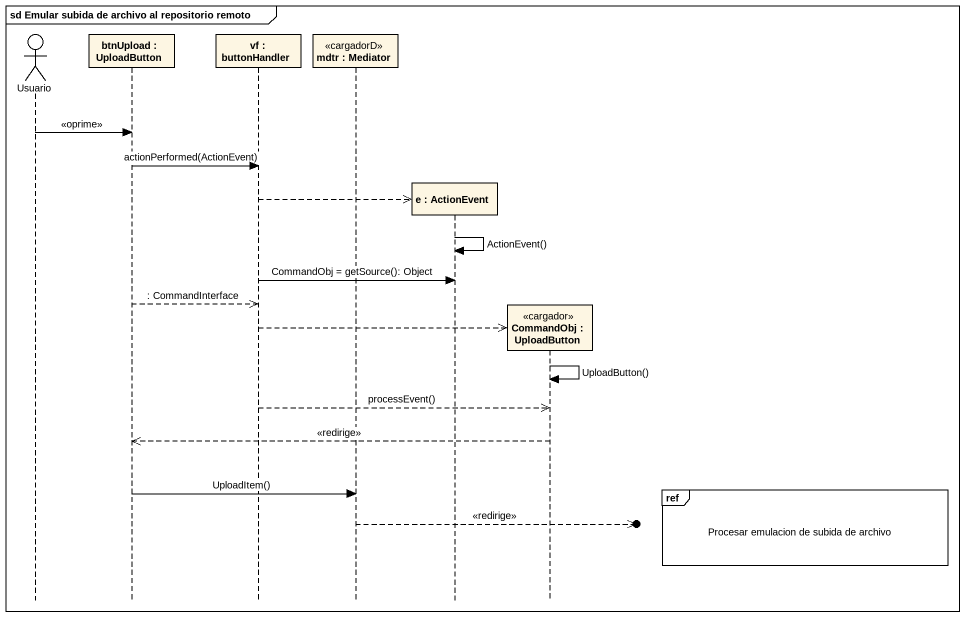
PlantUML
@startuml
mainframe sd Emular subida de archivo al repositorio remoto
hide footbox
actor Usuario
participant "btnUpload : UploadButton" as btnUpload
participant "vf : buttonHandler" as vf
participant "mdtr : Mediator" as mdtr <<cargadorD>>
participant "e : ActionEvent" as e
participant "CommandObj : UploadButton" as CommandObj <<cargador>>

Usuario -> btnUpload : <<oprime>>
btnUpload -> vf : actionPerformed(ActionEvent)
vf -->> e **
e -> e : ActionEvent()
vf -> e : CommandObj = getSource(): Object
btnUpload -->> vf : : CommandInterface
vf -->> CommandObj **
CommandObj -> CommandObj : UploadButton()
vf -->> CommandObj : processEvent()
CommandObj -->> btnUpload : <<redirige>>
ref over CommandObj : Procesar emulacion de subida de archivo
btnUpload -> mdtr : UploadItem()
mdtr -->>o] : <<redirige>>
@enduml
